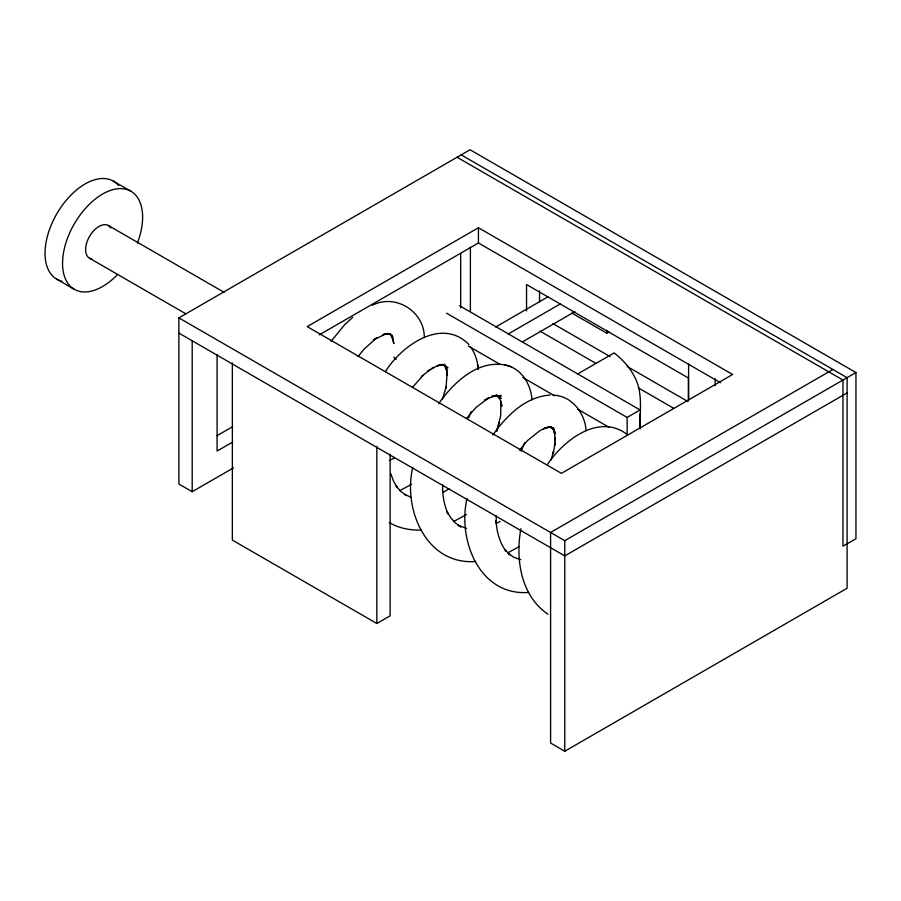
<?xml version="1.0" encoding="UTF-8"?>
<svg xmlns="http://www.w3.org/2000/svg" width="901" height="901" viewBox="0 0 901 901"><rect width="100%" height="100%" fill="white"/><g stroke="black" fill="none" stroke-linecap="round" stroke-linejoin="round"><path stroke-width="1.35" d="M496.248 515.755L496.192 523.188L496.034 520.733C496.699 531.545 499.492 542.481 506.047 551.277L504.977 549.633L509.808 554.712L508.265 553.473L513.885 557.302L520.778 559.6M442.695 484.761C442.278 494.773 444.069 504.898 448.135 514.077L446.873 511.475L450.703 517.737L455.41 522.929L460.94 526.95L458.046 525.272L466.639 528.38M640.329 427.817L639.879 413.942M412.759 467.484C402.792 509.133 426.173 565.265 475.66 561.503M520.902 528.741C515.282 558.857 520.767 595.831 547.943 614.2M467 498.625C457.449 539.688 479.253 596.158 528.673 592.441M551.04 459.915L553.619 451.187L553.191 453.372L555.106 442.909L554.667 445.353L555.072 437.954L555.309 440.6L554.408 431.342L554.712 434.147L553.101 428.628L555.466 433.494L553.09 429.113L550.657 426.669M496.586 431.331L500.674 415.857L500.888 401.463L501.868 406.103L500.483 400.495L498.129 395.922L499.638 398.332L496.496 394.942L501.204 398.557L495.843 395.438M496.609 431.275L499.526 422.366M524.742 442.537L521.138 451.164M442.47 399.132L446.232 386.653L445.972 388.196L447.144 373.149L447.392 375.345L446.367 369.252L447.256 371.527L445.252 366.572L446.738 368.678L443.855 364.928L447.966 367.867L444.294 365.344L441.017 364.398M468.633 417.929L471.133 411.622M385.324 371.798C401.272 345.725 441.963 316.668 469.038 344.678M492.824 435.025C506.418 415.845 525.441 396.688 550.207 395.055M331.095 341.288L344.689 324.653L352.719 317.355M519.46 450.263L527.434 440.623L539.879 430.667L545.995 427.603L543.596 428.718L549.272 427.051L546.457 427.592L551.592 427.254L548.63 427.074L553.18 427.998L550.353 427.097L554.239 429.225L550.95 426.702M438.663 403.648C453.44 382.734 477.237 359.916 505.044 364.973C521.183 367.991 531.027 384.265 531.962 399.785M466.448 418.503L476.032 407.466L488.826 397.724L484.535 400.303L490.448 397.476L496.079 395.978L492.025 396.271M412.512 387.351L423.087 375.312L421.33 376.809L429.54 369.906L427.558 371.527L433.798 367.495M547.617 464.297C563.621 440.116 599.402 412.59 627.513 434.755M358.035 356.548L364.105 349.137L376.933 337.684L373.465 339.959L385.358 334.102L382.914 334.631L388.252 333.764L385.639 333.685L390.392 334.192L387.869 333.471L391.924 335.307L389.705 334.057L392.982 337.165L389.998 333.685L392.408 338.134L393.895 343.619L391.71 335.014M466.47 514.482L453.451 521.634M411.622 484.209L399.785 490.673M449.272 488.77L443.044 492.363M519.415 546.468L508.051 552.696M233.505 467.856L192.195 491.698L178.882 484.017L178.882 317.873L470.052 149.757L855.95 372.552L855.95 538.697L842.976 546.186L842.976 380.042L457.077 157.258M478.431 227.739L307.207 326.601L561.391 473.352L732.614 374.489L478.431 227.739L478.431 242.977L720.451 382.7M319.348 334.823L478.431 242.977M217.006 435.712L232.661 426.669M232.74 442.008L217.085 451.052L217.085 354.487M495.696 326.995L547.966 296.823M508.018 334.102L560.287 303.93M522.603 341.817L574.872 311.645M571.977 313.143L606.801 333.235L609.031 331.951M577.721 373.938L614.122 352.922A130.803 75.515 0 0 1 634.27 376.258C643.337 392.352 639.631 411.419 640.104 428.876M446.558 313.188L627.13 417.445L640.104 409.955L459.533 305.698M232.357 362.923L232.357 540.104L376.832 623.503L390.133 615.822L390.133 454.115M832.907 369.478L550.59 532.468L550.59 743.043L564.769 751.243L847.098 588.24L847.098 377.665L461.199 154.871M178.882 317.873L564.769 540.668L855.95 372.552M847.098 392.904L564.769 555.894L178.882 333.1M389.457 460.501L394.233 458.035M496.53 523.233L500.1 521.521M431.331 368.588L439.868 364.792L437.233 365.919L442.83 364.578L440.026 365.029L445.06 365.029L442.492 364.556M372.44 305.191C395.64 293.422 424.348 311.442 424.326 337.379M421.454 530.047C410.451 530.509 398.884 528.245 389.333 522.614M491.935 396.305L501.26 395.843L495.719 396.113L500.213 397.161L495.64 395.314M553.18 395.235C571.459 395.438 584.726 412.771 586.055 429.935M505.044 364.973L511.464 366.876M410.822 497.239L404.65 494.356L406.25 495.573L400.799 491.405L396.17 486.067L397.228 487.565L393.478 481.021L390.707 473.498M552.91 323.594L610.123 356.616M627.164 366.459L688.015 401.598M539.936 331.084L595.921 363.407M638.527 388.004L673.824 408.39M468.374 346.063L499.875 364.252M522.907 377.542L554.419 395.742M577.44 409.031L608.952 427.22M113.38 181.146L130.893 191.26M108.368 225.52L224.022 292.284M89.503 258.204L185.674 313.728M56.774 279.197L74.276 289.311M470.547 346.874C475.165 353.35 477.71 361.177 478.194 369.083M444.339 364.139L447.256 371.527M392.273 337.301L392.859 339.643M477.721 365.22L478.183 369.038M715.146 378.724L715.146 385.718M688.578 363.97L688.578 400.314M688.432 400.19L688.432 378.015L526.544 284.558L526.544 310.879M627.13 417.445L627.13 435.014M606.801 330.43L606.801 333.235M564.769 540.668L564.769 751.243M539.519 290.922L539.519 302.004M470.401 247.246L470.401 311.521M460.67 253.418L460.67 307.917M376.832 446.333L376.832 623.503M192.195 340.792L192.195 491.698M396.113 359.217A14.292 7.872 3.2 0 1 393.872 357.145M91.632 258.97A18.865 10.891 -60 0 1 89.999 235.589A18.865 10.891 -60 0 1 110.789 227.942M62.034 281.281A56.605 32.684 -60 0 1 57.259 212.996A56.605 32.684 -60 0 1 118.583 185.538M117.321 274.749A56.605 32.684 -60 0 1 62.676 266.955A56.605 32.684 -60 0 1 111.307 190.134A56.605 32.684 -60 0 1 137.369 243.09"/></g></svg>
